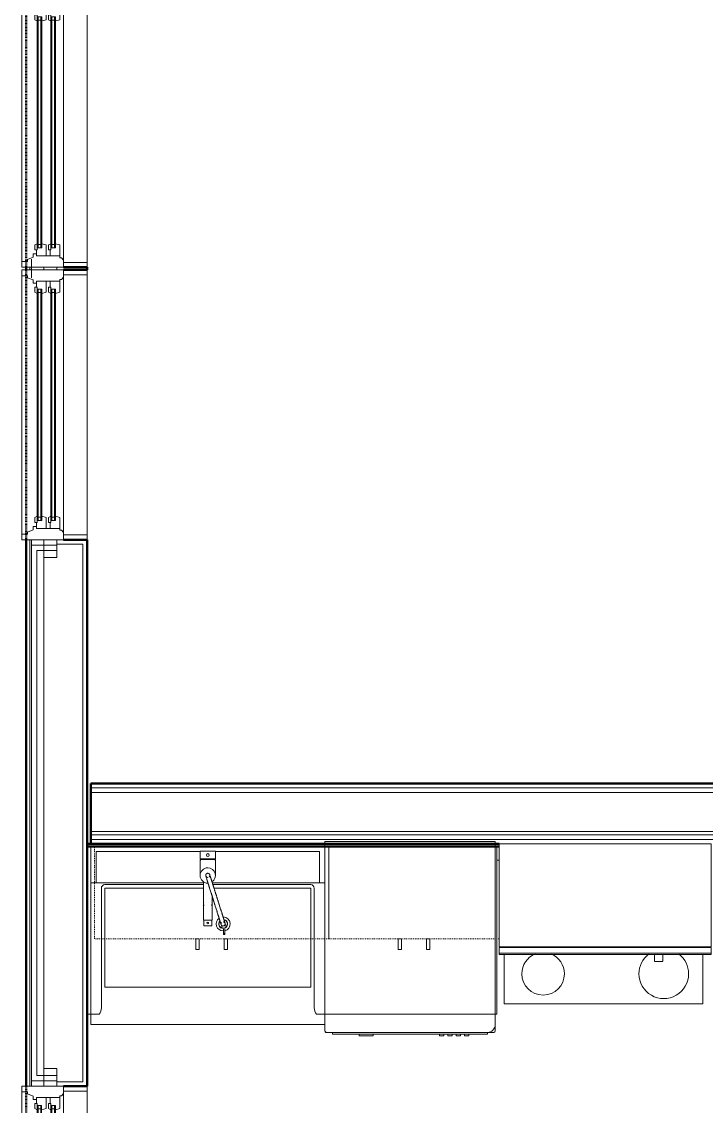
# Model space of a CAD drawing. Header units: inches. Extents: x -4218 to -1830, y 9756 to 12426.
# Drawn here: x -3832.4 to -3736, y 10509 to 10661.8 of the extents above; entities that cross this region are included whole.
import ezdxf

# ---------------------------------------------------------------- set-up
doc = ezdxf.new("R2010")
doc.units = ezdxf.units.IN
doc.header["$MEASUREMENT"] = 0
doc.linetypes.add('Dash', pattern=[0.25, 0.125, -0.125])
doc.linetypes.add('Dash 1_16_', pattern=[0.125, 0.0625, -0.0625])
for name, color, linetype, lineweight in [('0-1', 7, 'Continuous', 5), ('0-2', 252, 'Continuous', 9), ('A-GLAZ-1', 151, 'Continuous', 9), ('A-GLAZ-2', 151, 'Continuous', 20), ('A-WALL-1', 250, 'Continuous', 50), ('A-WALL-2', 10, 'Continuous', 13), ('A-WALL-3', 253, 'Continuous', 9), ('A-WALL-5', 252, 'Continuous', 9), ('A-WALL-8', 113, 'Continuous', 9), ('A-WALL-9', 113, 'Continuous', 50), ('C-PROP-LINE-1', 91, 'Dash 1_16_', 50), ('C-TOPO-1', 253, 'Continuous', 9), ('I-WALL-1', 250, 'Continuous', 50), ('I-WALL-2', 254, 'Continuous', 9), ('I-WALL-4', 252, 'Continuous', 9), ('P-SANR-FIXT-1', 7, 'Continuous', 9), ('P-SANR-FIXT-2', 252, 'Continuous', 9), ('Q-CASE-1', 253, 'Continuous', 9), ('Q-CASE-2', 252, 'Continuous', 9), ('Q-CASE-3', 7, 'Continuous', 9), ('Q-CASE-6', 7, 'Dash', 9), ('Q-SPCQ-1', 7, 'Continuous', 9), ('Q-SPCQ-2', 253, 'Continuous', 9), ('Q-SPCQ-3', 252, 'Continuous', 9), ('S-FNDN-5', 32, 'Continuous', 9)]:
    doc.layers.add(name, color=color, linetype=linetype, lineweight=lineweight)

# ---------------------------------------------------------------- blocks, each defined once
blk = doc.blocks.new('Stainless Steel Farmhous Kitchen Sink - Stainless Steel Farmhous Kitchen Sink-2552578-BACKGROUND - 1ST FLOOR')
at = {"layer": 'P-SANR-FIXT-1'}
for p, q in [((-33, 22.2), (-33, 20.75)), ((0, 22.2), (-33, 22.2)), ((0, 20.75), (0, 22.2)), ((-31, 3), (-31, 16.96)), ((-31, 16.96), (-2, 16.96)), ((-2, 16.96), (-2, 3)), ((-17.36, 3), (-31, 3)), ((-2, 3), (-15.92, 3))]:
    blk.add_line(p, q, dxfattribs=at)
at = {"layer": 'P-SANR-FIXT-2'}
for p, q in [((-33, 20.75), (-33, 2.25)), ((0, 2.25), (0, 20.75)), ((-33, 2.25), (-17.12, 2.25)), ((-15.91, 2.25), (0, 2.25))]:
    blk.add_line(p, q, dxfattribs=at)
blk = doc.blocks.new('Range - 24_ x 30_-V1-BACKGROUND - 1ST FLOOR')
at = {"layer": 'Q-SPCQ-1'}
blk.add_line((29.7, -22), (30, -22), dxfattribs=at)
for centre, radius, start, end in [((6.5, -6), 3.5, 360, 180), ((23.5, -6), 3, 0, 180), ((6.5, -6), 3.5, 180, 232.0666), ((6.5, -6), 3.5, 307.9334, 0), ((23.5, -6), 3, 180, 247.899), ((23.5, -6), 3, 292.1462, 0)]:
    blk.add_arc(centre, radius, start, end, dxfattribs=at)
blk = doc.blocks.new('Dishwasher_15404 - 34_ counter-V2-BACKGROUND - 1ST FLOOR')
at = {"layer": 'Q-SPCQ-1'}
for p, q in [((25.8, 24), (24.3, 24)), ((26.68, 24), (25.8, 24)), ((26.87, 22.93), (26.87, 23.8)), ((26.87, 0.2), (26.87, 22.93)), ((26.87, 22.91), (27.12, 22.91)), ((27.12, 22.91), (27.12, 1.09)), ((27.37, 20.28), (27.12, 20.28)), ((27.37, 20.28), (27.37, 19.69)), ((27.12, 19.69), (27.37, 19.69)), ((27.37, 19.1), (27.12, 19.1)), ((27.12, 18.51), (27.37, 18.51)), ((27.37, 19.1), (27.37, 18.51)), ((27.37, 17.92), (27.12, 17.92)), ((27.12, 17.33), (27.37, 17.33)), ((27.37, 17.92), (27.37, 17.33)), ((27.37, 16.74), (27.12, 16.74)), ((27.12, 16.15), (27.37, 16.15)), ((27.37, 16.74), (27.37, 16.15)), ((27.37, 6.79), (27.12, 6.79)), ((27.37, 6.79), (27.37, 5.81)), ((27.12, 4.82), (27.37, 4.82)), ((27.37, 5.81), (27.37, 4.82)), ((26.87, 1.09), (27.12, 1.09)), ((25.77, 0), (26.68, 0))]:
    blk.add_line(p, q, dxfattribs=at)
for centre, radius, start, end in [((25.8, 22.93), 1.07, 360, 90), ((26.68, 23.8), 0.197, 0, 90), ((26.68, 0.2), 0.197, 270, 360), ((26.68, 0.2), 0.197, 270, 345)]:
    blk.add_arc(centre, radius, start, end, dxfattribs=at)
at = {"layer": 'Q-SPCQ-2'}
for p, q in [((0.68, 24), (0.31, 24)), ((0.31, 0), (0.69, 0))]:
    blk.add_line(p, q, dxfattribs=at)
at = {"layer": 'Q-SPCQ-3'}
for p, q in [((0, 24), (0, 0)), ((0.31, 24), (0, 24)), ((24.3, 24), (0.69, 24)), ((0, 0), (0.31, 0)), ((0.69, 0), (5.65, 0)), ((5.69, 0), (5.81, 0))]:
    blk.add_line(p, q, dxfattribs=at)
blk = doc.blocks.new('300 Series Wall Hung Cabinet_302 - 24_ X 36_-2573645-BACKGROUND - 1ST FLOOR')
at = {"layer": 'Q-CASE-3'}
for p, q in [((-1.76, 14.69), (-2.25, 14.69)), ((-2.25, 14.69), (-2.25, 13.19)), ((-1.76, 13.19), (-1.76, 14.69)), ((2.24, 14.69), (1.75, 14.69)), ((1.75, 14.69), (1.75, 13.19)), ((2.24, 13.19), (2.24, 14.69)), ((-1.76, 13.19), (-2.25, 13.19)), ((2.24, 13.19), (1.75, 13.19))]:
    blk.add_line(p, q, dxfattribs=at)
at = {"layer": 'Q-CASE-6'}
for p, q in [((-12, 0.19), (-12, 13.19)), ((-12, 13.19), (12, 13.19)), ((12, 13.19), (12, 0.19)), ((12, 0.19), (-12, 0.19))]:
    blk.add_line(p, q, dxfattribs=at)
blk = doc.blocks.new('Vanity Cabinet-Double Door - 33_-V20-BACKGROUND - 1ST FLOOR')
at = {"layer": 'Q-CASE-1'}
for p, q in [((-15.76, -0.06), (-15.76, 0)), ((-15.76, 0), (17.24, 0)), ((-15.76, 0), (-15.76, -0.06)), ((17.24, 0), (-15.76, 0))]:
    blk.add_line(p, q, dxfattribs=at)
at = {"layer": 'Q-CASE-2'}
for p, q in [((-15.76, -1.15), (-15.76, -0.06)), ((-15.76, -0.06), (-15.76, -1.15)), ((-15.76, -5.18), (-15.76, -1.19)), ((-15.76, -1.19), (-15.76, -5.18)), ((-15.01, -0.75), (-15.01, -5.18)), ((-0.34, -0.75), (-15.01, -0.75)), ((16.49, -0.75), (1.82, -0.75)), ((16.49, -5.18), (16.49, -0.75))]:
    blk.add_line(p, q, dxfattribs=at)
blk = doc.blocks.new('300 Series Wall Hung Cabinet_302 - 33_ X 21_-2750985-BACKGROUND - 1ST FLOOR')
at = {"layer": 'Q-CASE-3'}
for p, q in [((-1.76, 14.69), (-2.25, 14.69)), ((-2.25, 14.69), (-2.25, 13.19)), ((-1.76, 13.19), (-1.76, 14.69)), ((2.24, 14.69), (1.75, 14.69)), ((1.75, 14.69), (1.75, 13.19)), ((2.24, 13.19), (2.24, 14.69)), ((-1.76, 13.19), (-2.25, 13.19)), ((2.24, 13.19), (1.75, 13.19))]:
    blk.add_line(p, q, dxfattribs=at)
at = {"layer": 'Q-CASE-6'}
for p, q in [((-16.5, 0.19), (-16.5, 13.19)), ((-16.5, 13.19), (16.5, 13.19)), ((16.5, 13.19), (16.5, 0.19)), ((16.5, 0.19), (-16.5, 0.19))]:
    blk.add_line(p, q, dxfattribs=at)
blk = doc.blocks.new('30quot_MicrowaveVent_11166 - 70cm miele oven-2322118-BACKGROUND - 1ST FLOOR')
at = {"layer": 'Q-CASE-3'}
for p, q in [((-14.2, -14.49), (-14.2, 0)), ((15.68, 0), (-14.2, 0)), ((15.68, 0), (15.68, -14.49)), ((15.68, -14.49), (-14.2, -14.49)), ((-14.2, -14.61), (15.68, -14.61)), ((-14.2, -15.39), (-14.2, -14.61)), ((15.68, -14.61), (15.68, -15.39)), ((-14.2, -15.6), (-14.2, -15.39)), ((-14.2, -15.39), (15.68, -15.39)), ((-14.2, -15.6), (15.68, -15.6)), ((7.69, -16.55), (7.69, -15.63)), ((7.69, -16.6), (8.88, -16.6)), ((8.88, -15.63), (8.88, -16.55)), ((15.68, -15.39), (15.68, -15.6))]:
    blk.add_line(p, q, dxfattribs=at)
blk = doc.blocks.new('kitchen_faucet_14143 - kitchen_faucet_14143-V24-BACKGROUND - 1ST FLOOR')
at = {"layer": 'P-SANR-FIXT-1'}
for p, q in [((-6.3, 0.57), (-7.09, 0.57)), ((-7.09, -0.57), (-7.09, 0.57)), ((-0.9, 0.59), (-6.3, 0.59)), ((-6.3, 0.57), (-6.3, 0.59)), ((-6.3, 0.42), (-6.3, 0.5)), ((-6.3, 0.3), (-6.3, 0.4)), ((-6.3, 0.29), (-6.3, 0.15)), ((-6.3, 0.15), (-6.3, 0.29)), ((-6.3, 0.15), (-6.3, -0.15)), ((-6.3, -0.15), (-6.3, 0.15)), ((-3.97, 0.59), (-4.89, 0.59)), ((2.26, 1.08), (0, 1.08)), ((2.34, 1.02), (2.1, 1.02)), ((2.26, 1.08), (2.26, -1.08)), ((3.44, 1.08), (2.34, 1.08)), ((2.34, -1.08), (2.34, 1.08)), ((3.44, 1.08), (3.44, -1.08)), ((-7.09, -0.57), (-6.3, -0.57)), ((-6.3, -0.15), (-6.3, -0.29)), ((-6.3, -0.29), (-6.3, -0.15)), ((-6.3, -0.4), (-6.3, -0.3)), ((-6.3, -0.5), (-6.3, -0.42)), ((-6.3, -0.59), (-6.3, -0.51)), ((-6.3, -0.59), (-2.83, -0.59)), ((-4.89, -0.59), (-3.97, -0.59)), ((-0.94, -0.59), (-0.9, -0.59)), ((0, -1.08), (2.26, -1.08)), ((2.1, -1.02), (2.34, -1.02)), ((2.34, -1.08), (3.44, -1.08)), ((-7.58, -2.2), (-8.24, -2.2)), ((-8.24, -2.4), (-7.58, -2.4)), ((-7.41, -2.04), (-6.99, -1.91)), ((-6.81, -2.46), (-7.23, -2.59))]:
    blk.add_line(p, q, dxfattribs=at)
at = {"layer": 'P-SANR-FIXT-1', "flags": 128}
for points in [[(-0.06, 0.29), (-0.07, 0.29), (-0.07, 0.29), (-0.07, 0.29), (-0.07, 0.29), (-0.07, 0.29), (-0.08, 0.28), (-0.08, 0.28), (-0.09, 0.28), (-0.1, 0.28), (-0.1, 0.28), (-0.11, 0.27), (-0.26, 0.23), (-0.28, 0.22), (-0.3, 0.22), (-0.46, 0.16), (-0.49, 0.16), (-0.51, 0.15), (-0.54, 0.14), (-0.57, 0.13), (-0.6, 0.12), (-0.63, 0.11), (-0.66, 0.1), (-0.69, 0.09), (-0.72, 0.08), (-0.75, 0.07), (-0.78, 0.06), (-0.82, 0.05), (-0.85, 0.04), (-0.89, 0.03), (-0.92, 0.02), (-0.96, 0.01), (-1, 0), (-1.04, -0.02), (-1.07, -0.03), (-1.11, -0.04), (-1.15, -0.05), (-1.2, -0.07), (-1.24, -0.08), (-1.28, -0.09), (-1.32, -0.11), (-1.37, -0.12), (-1.41, -0.14), (-1.46, -0.15), (-1.5, -0.16), (-1.55, -0.18), (-1.6, -0.19), (-1.65, -0.21), (-1.69, -0.23), (-1.74, -0.24), (-1.79, -0.26), (-2.49, -0.48), (-2.55, -0.5), (-2.61, -0.51), (-2.67, -0.53), (-2.72, -0.55), (-2.78, -0.57), (-2.84, -0.59), (-2.9, -0.61), (-2.96, -0.62), (-3.02, -0.64), (-3.08, -0.66), (-3.14, -0.68), (-3.19, -0.7), (-3.25, -0.72), (-3.31, -0.74), (-3.37, -0.76), (-3.43, -0.77), (-3.49, -0.79), (-3.55, -0.81), (-3.61, -0.83), (-3.67, -0.85), (-3.73, -0.87), (-3.79, -0.89), (-3.85, -0.91), (-3.91, -0.92), (-3.97, -0.94), (-4.03, -0.96), (-4.09, -0.98), (-4.15, -1), (-4.21, -1.02), (-4.26, -1.04), (-4.32, -1.05), (-4.94, -1.25), (-4.99, -1.27), (-5.04, -1.28), (-5.09, -1.3), (-5.15, -1.31), (-5.2, -1.33), (-5.44, -1.41), (-5.48, -1.42), (-5.53, -1.43), (-5.57, -1.45), (-5.62, -1.46), (-5.66, -1.48), (-5.7, -1.49), (-5.75, -1.5), (-5.79, -1.52), (-5.83, -1.53), (-5.87, -1.54), (-5.91, -1.56), (-5.95, -1.57), (-5.99, -1.58), (-6.02, -1.59), (-6.06, -1.6), (-6.1, -1.61), (-6.13, -1.63), (-6.17, -1.64), (-6.2, -1.65), (-6.23, -1.66), (-6.26, -1.67), (-6.3, -1.68), (-6.33, -1.69), (-6.36, -1.7), (-6.38, -1.71), (-6.41, -1.71), (-6.44, -1.72), (-6.47, -1.73), (-6.49, -1.74), (-6.52, -1.75), (-6.54, -1.76), (-6.57, -1.76), (-6.59, -1.77), (-6.61, -1.78), (-6.63, -1.78), (-6.65, -1.79), (-6.67, -1.8), (-6.69, -1.8), (-6.71, -1.81), (-6.73, -1.81), (-6.74, -1.82), (-6.76, -1.82), (-6.77, -1.83), (-6.79, -1.83), (-6.8, -1.84), (-6.81, -1.84), (-6.83, -1.84), (-6.84, -1.85), (-6.85, -1.85), (-6.86, -1.85), (-6.87, -1.86), (-6.87, -1.86), (-6.88, -1.86), (-6.89, -1.86), (-6.89, -1.87), (-6.9, -1.87), (-6.9, -1.87), (-6.9, -1.87), (-6.91, -1.87), (-6.91, -1.87), (-6.91, -1.87)], [(0.27, 0.18), (0.21, 0.23), (0.15, 0.28), (0.08, 0.3), (0, 0.3), (-0.08, 0.28), (-0.15, 0.25), (-0.2, 0.2), (-0.24, 0.13), (-0.27, 0.06), (-0.27, 0.01)], [(-0.22, -0.16), (-0.17, -0.22), (-0.1, -0.26), (-0.03, -0.28), (0.05, -0.29), (0.13, -0.27), (0.19, -0.23), (0.25, -0.18), (0.29, -0.12), (0.31, -0.04), (0.32, 0.03), (0.3, 0.11), (0.27, 0.18)], [(0.11, -0.27), (0.11, -0.27), (0.11, -0.27), (0.11, -0.28), (0.11, -0.28), (0.1, -0.28), (0.1, -0.28), (0.09, -0.28), (0.09, -0.28), (0.08, -0.28), (0.07, -0.29), (0.06, -0.29), (-0.08, -0.34), (-0.1, -0.34), (-0.12, -0.35), (-0.14, -0.35), (-0.16, -0.36), (-0.18, -0.37), (-0.2, -0.37), (-0.23, -0.38), (-0.25, -0.39), (-0.27, -0.4), (-0.3, -0.4), (-0.32, -0.41), (-0.35, -0.42), (-0.38, -0.43), (-0.41, -0.44), (-0.44, -0.45), (-0.46, -0.46), (-0.5, -0.47), (-0.53, -0.48), (-0.56, -0.49), (-0.59, -0.5), (-0.62, -0.51), (-0.66, -0.52), (-0.69, -0.53), (-0.73, -0.54), (-0.77, -0.55), (-0.8, -0.56), (-0.84, -0.58), (-0.88, -0.59), (-0.92, -0.6), (-0.96, -0.61), (-1, -0.63), (-1.04, -0.64), (-1.08, -0.65), (-1.13, -0.67), (-1.17, -0.68), (-1.22, -0.69), (-1.26, -0.71), (-1.31, -0.72), (-1.35, -0.74), (-1.4, -0.75), (-1.45, -0.77), (-1.5, -0.78), (-1.54, -0.8), (-1.59, -0.81), (-1.64, -0.83), (-1.69, -0.84), (-1.75, -0.86), (-1.8, -0.88), (-1.85, -0.89), (-1.9, -0.91), (-1.96, -0.93), (-2.01, -0.94), (-2.06, -0.96), (-2.12, -0.98), (-2.18, -1), (-2.23, -1.01), (-2.29, -1.03), (-2.34, -1.05), (-2.4, -1.07), (-2.46, -1.09), (-2.52, -1.1), (-2.57, -1.12), (-2.63, -1.14), (-2.69, -1.16), (-2.75, -1.18), (-2.81, -1.2), (-2.87, -1.21), (-2.93, -1.23), (-2.99, -1.25), (-3.05, -1.27), (-3.1, -1.29), (-3.16, -1.31), (-3.22, -1.33), (-3.28, -1.35), (-3.34, -1.37), (-3.4, -1.38), (-3.46, -1.4), (-3.52, -1.42), (-3.58, -1.44), (-3.64, -1.46), (-3.7, -1.48), (-3.76, -1.5), (-3.82, -1.52), (-3.88, -1.53), (-3.94, -1.55), (-4, -1.57), (-4.05, -1.59), (-4.11, -1.61), (-4.74, -1.8), (-4.79, -1.82), (-4.84, -1.84), (-4.89, -1.85), (-4.94, -1.87), (-4.99, -1.89), (-5.22, -1.96), (-5.27, -1.97), (-5.32, -1.99), (-5.36, -2), (-5.41, -2.02), (-5.45, -2.03), (-5.49, -2.04), (-5.54, -2.06), (-5.58, -2.07), (-5.62, -2.08), (-5.66, -2.1), (-5.7, -2.11), (-5.74, -2.12), (-5.78, -2.13), (-5.82, -2.15), (-5.85, -2.16), (-5.89, -2.17), (-5.93, -2.18), (-5.96, -2.19), (-6, -2.2), (-6.03, -2.21), (-6.06, -2.22), (-6.09, -2.23), (-6.13, -2.24), (-6.16, -2.25), (-6.19, -2.26), (-6.21, -2.27), (-6.24, -2.28), (-6.27, -2.29), (-6.3, -2.3), (-6.32, -2.3), (-6.35, -2.31), (-6.37, -2.32), (-6.39, -2.33), (-6.42, -2.33), (-6.44, -2.34), (-6.46, -2.35), (-6.48, -2.35), (-6.5, -2.36), (-6.52, -2.37), (-6.54, -2.37), (-6.55, -2.38), (-6.57, -2.38), (-6.59, -2.39), (-6.6, -2.39), (-6.61, -2.4), (-6.63, -2.4), (-6.64, -2.41), (-6.65, -2.41), (-6.66, -2.41), (-6.67, -2.42), (-6.68, -2.42), (-6.69, -2.42), (-6.7, -2.42), (-6.7, -2.43), (-6.71, -2.43), (-6.72, -2.43), (-6.72, -2.43), (-6.72, -2.43), (-6.73, -2.43), (-6.73, -2.43), (-6.73, -2.43), (-6.73, -2.43)], [(-6.61, -1.94), (-6.67, -1.9), (-6.74, -1.87), (-6.82, -1.86), (-6.9, -1.87), (-6.97, -1.9), (-7.03, -1.94), (-7.08, -2), (-7.1, -2.08), (-7.11, -2.15)], [(-7.11, -2.15), (-7.1, -2.23), (-7.08, -2.3), (-7.03, -2.36), (-6.97, -2.41), (-6.9, -2.44), (-6.82, -2.45), (-6.74, -2.44), (-6.67, -2.41), (-6.61, -2.36), (-6.56, -2.3), (-6.53, -2.23), (-6.52, -2.15)]]:
    blk.add_lwpolyline(points, dxfattribs=at)
at = {"layer": 'P-SANR-FIXT-1'}
for centre, radius, start, end in [((-6.69, 0), 0.118, 0, 180), ((0, 0), 1.08, 360, 180), ((2.88, 0), 0.197, 0, 180), ((-6.83, -2.16), 0.984, 34.6289, 180), ((-6.69, 0), 0.118, 180, 360), ((0, 0), 1.08, 180, 182.3811), ((0, 0), 1.08, 212.5288, 360), ((2.88, 0), 0.197, 180, 0), ((-6.83, -2.16), 0.984, 180, 183.6246), ((-6.83, -2.16), 0.984, 192.7984, 360), ((-6.83, -2.16), 0.63, 45, 180), ((-6.83, -2.16), 0.63, 180, 349.6916), ((-6.83, -2.16), 0.591, 168.6397, 180), ((-6.83, -2.16), 0.591, 180, 227.1165), ((-6.83, -2.16), 0.591, 47.2269, 168.6397), ((-6.83, -2.16), 0.591, 227.1165, 345.2352)]:
    blk.add_arc(centre, radius, start, end, dxfattribs=at)
for centre, major_axis, ratio, start_param, end_param in [((-3.97, 0), (0, 0.591), 0.906308, 6.021386, 6.806784), ((-3.97, 0), (0, 0.591), 0.906308, 2.617994, 3.403392), ((-8.24, -2.3), (0, 0.0984), 0.984808, 4.712389, 7.853982), ((-8.24, -2.3), (0, 0.0984), 0.984808, 1.570796, 4.712389)]:
    blk.add_ellipse(centre, major_axis=major_axis, ratio=ratio, start_param=start_param, end_param=end_param, dxfattribs=at)
blk = doc.blocks.new('CTR - 1st Phase - Unit Layouts_rvt-1-BACKGROUND - 1ST FLOOR')
at = {"layer": 'A-WALL-1'}
for p, q in [((-3765.18, 10545.94), (-3823.2, 10545.94)), ((-3823.2, 10545.94), (-3823.2, 10545.56)), ((-3823.2, 10545.56), (-3765.18, 10545.56))]:
    blk.add_line(p, q, dxfattribs=at)
at = {"layer": 'A-WALL-3'}
for p, q in [((-3823.2, 10545.56), (-3823.2, 10545.94)), ((-3765.18, 10545.94), (-3822.72, 10545.94))]:
    blk.add_line(p, q, dxfattribs=at)
at = {"layer": 'A-WALL-5'}
for p, q in [((-3822.72, 10545.94), (-3823.2, 10545.94)), ((-3823.2, 10545.56), (-3765.18, 10545.56))]:
    blk.add_line(p, q, dxfattribs=at)
at = {"layer": 'A-WALL-8'}
for p, q in [((-3823.2, 10545.94), (-3823.2, 10545.56)), ((-3822.72, 10545.94), (-3823.2, 10545.94)), ((-3823.2, 10545.94), (-3822.72, 10545.94)), ((-3823.2, 10545.56), (-3823.2, 10545.94)), ((-3823.2, 10545.56), (-3823.2, 10521.94)), ((-3823.2, 10521.94), (-3823.2, 10545.56)), ((-3765.18, 10545.94), (-3822.72, 10545.94)), ((-3822.72, 10545.94), (-3765.18, 10545.94)), ((-3765.47, 10545.56), (-3765.47, 10545.63)), ((-3765.47, 10545.63), (-3765.18, 10545.63)), ((-3765.18, 10545.63), (-3765.47, 10545.63)), ((-3765.47, 10545.56), (-3765.47, 10545.63)), ((-3765.47, 10521.94), (-3765.47, 10545.56)), ((-3765.47, 10521.94), (-3765.47, 10545.56)), ((-3821.22, 10522.84), (-3821.22, 10539.69)), ((-3821.22, 10539.69), (-3821.22, 10522.84)), ((-3820.72, 10540.19), (-3806.81, 10540.19)), ((-3806.81, 10540.19), (-3820.72, 10540.19)), ((-3805.52, 10540.19), (-3791.72, 10540.19)), ((-3791.72, 10540.19), (-3805.52, 10540.19)), ((-3791.22, 10539.69), (-3791.22, 10522.84)), ((-3791.22, 10522.84), (-3791.22, 10539.69)), ((-3764.47, 10531.33), (-3764.47, 10531.45)), ((-3764.47, 10531.45), (-3764.47, 10531.33)), ((-3736.47, 10531.45), (-3736.47, 10531.33)), ((-3736.47, 10531.33), (-3736.47, 10531.45)), ((-3764.47, 10523.38), (-3764.47, 10530.34)), ((-3764.47, 10530.34), (-3764.47, 10523.38)), ((-3736.47, 10530.34), (-3736.47, 10523.38)), ((-3736.47, 10523.38), (-3736.47, 10530.34)), ((-3736.47, 10523.38), (-3764.47, 10523.38)), ((-3764.47, 10523.38), (-3736.47, 10523.38)), ((-3823.2, 10521.94), (-3821.53, 10521.94)), ((-3821.53, 10521.94), (-3823.2, 10521.94)), ((-3790.92, 10521.94), (-3765.47, 10521.94)), ((-3765.47, 10521.94), (-3790.92, 10521.94))]:
    blk.add_line(p, q, dxfattribs=at)
for centre, radius, start, end in [((-3820.72, 10539.69), 0.5, 90, 180), ((-3820.72, 10539.69), 0.5, 90, 180), ((-3791.72, 10539.69), 0.5, 0, 90), ((-3791.72, 10539.69), 0.5, 0, 90), ((-3822.72, 10522.84), 1.5, 323.0445, 0), ((-3822.72, 10522.84), 1.5, 323.0445, 0), ((-3789.72, 10522.84), 1.5, 180, 216.9555), ((-3789.72, 10522.84), 1.5, 180, 216.9555)]:
    blk.add_arc(centre, radius, start, end, dxfattribs=at)
at = {"layer": '0-2'}
for name, p in [('Vanity Cabinet-Double Door - 33_-V20-BACKGROUND - 1ST FLOOR', (-3806.96, 10545.63)), ('30quot_MicrowaveVent_11166 - 70cm miele oven-2322118-BACKGROUND - 1ST FLOOR', (-3750.97, 10545.94))]:
    blk.add_blockref(name, p, dxfattribs=at)
for name, p, rotation in [('300 Series Wall Hung Cabinet_302 - 33_ X 21_-2750985-BACKGROUND - 1ST FLOOR', (-3805.68, 10545.75), 180), ('kitchen_faucet_14143 - kitchen_faucet_14143-V24-BACKGROUND - 1ST FLOOR', (-3806.22, 10541.48), 90.000000000022), ('Dishwasher_15404 - 34_ counter-V2-BACKGROUND - 1ST FLOOR', (-3789.72, 10546.25), 270.0000000000175), ('300 Series Wall Hung Cabinet_302 - 24_ X 36_-2573645-BACKGROUND - 1ST FLOOR', (-3777.18, 10545.75), 180), ('Range - 24_ x 30_-V1-BACKGROUND - 1ST FLOOR', (-3735.47, 10521.63), 180), ('Stainless Steel Farmhous Kitchen Sink - Stainless Steel Farmhous Kitchen Sink-2552578-BACKGROUND - 1ST FLOOR', (-3822.72, 10542.69), 180)]:
    blk.add_blockref(name, p, dxfattribs=dict(at, rotation=rotation))
blk = doc.blocks.new('CTR  - Topography_rvt-1-BACKGROUND - 1ST FLOOR')
at = {"layer": 'C-TOPO-1'}
for p, q in [((-3831.32, 10627.13), (-3831.32, 10626.8)), ((-3831.32, 10588.78), (-3831.32, 10511.79))]:
    blk.add_line(p, q, dxfattribs=at)
blk = doc.blocks.new('CTR - 1st Phase - Common Walls_rvt-1-BACKGROUND - 1ST FLOOR')
at = {"layer": 'A-WALL-2'}
for p, q in [((-3569.56, 10553.81), (-3822.72, 10553.81)), ((-3487.3, 10553.19), (-3822.72, 10553.19)), ((-3487.3, 10547.69), (-3822.72, 10547.69)), ((-3487.3, 10547.19), (-3822.72, 10547.19)), ((-3487.3, 10546.56), (-3822.72, 10546.56))]:
    blk.add_line(p, q, dxfattribs=at)
at = {"layer": 'I-WALL-1'}
for p, q in [((-3569.56, 10554.44), (-3822.72, 10554.44)), ((-3822.72, 10554.44), (-3822.72, 10545.94)), ((-3822.72, 10545.94), (-3765.18, 10545.94))]:
    blk.add_line(p, q, dxfattribs=at)
at = {"layer": 'I-WALL-2'}
for p, q in [((-3822.72, 10545.94), (-3789.72, 10545.94)), ((-3765.72, 10545.94), (-3765.18, 10545.94))]:
    blk.add_line(p, q, dxfattribs=at)
at = {"layer": 'I-WALL-4'}
for p in [(-3822.72, 10545.94), (-3624.17, 10554.44)]:
    blk.add_line(p, (-3822.72, 10554.44), dxfattribs=at)
blk = doc.blocks.new('Window-Double_Hung-Andersen-400_Series-Tilt_Wash - DOUBLE HUNG - COTTAGE - 1ST FLOOR-2889518-BACKGROUND - 1ST FLOOR')
at = {"layer": 'A-GLAZ-1'}
for p, q in [((-16.29, 2.62), (-15.7, 2.62)), ((-16.29, 2.25), (-15.7, 2.25)), ((-15.82, 2.62), (-15.82, 2.25)), ((-15.7, 2.75), (15.7, 2.75)), ((-15.7, 2.62), (15.7, 2.62)), ((-15.7, 2.25), (15.7, 2.25)), ((-15.7, 2.12), (15.7, 2.12)), ((16.29, 2.62), (15.7, 2.62)), ((16.29, 2.25), (15.7, 2.25)), ((15.82, 2.62), (15.82, 2.25)), ((-16.29, 0.69), (-15.7, 0.69)), ((-16.29, 0.31), (-15.7, 0.31)), ((-15.82, 0.69), (-15.82, 0.31)), ((-15.7, 0.81), (15.7, 0.81)), ((-15.7, 0.69), (15.7, 0.69)), ((-15.7, 0.31), (15.7, 0.31)), ((-15.7, 0.19), (15.7, 0.19)), ((16.29, 0.69), (15.7, 0.69)), ((16.29, 0.31), (15.7, 0.31)), ((15.82, 0.69), (15.82, 0.31)), ((18.95, -0.94), (-18.95, -0.94)), ((-18.95, -0.94), (-18.95, -4.31)), ((-18.32, -0.94), (-18.32, -4.31)), ((18.32, -0.94), (18.32, -4.31)), ((18.95, -4.31), (18.95, -0.94)), ((-18.95, -4.31), (18.95, -4.31))]:
    blk.add_line(p, q, dxfattribs=at)
at = {"layer": 'A-GLAZ-2'}
for p, q in [((19.01, 4.94), (-19.01, 4.94)), ((-19.01, 4.94), (-19.01, -0.94)), ((-18.2, 4.94), (-18.2, 4.12)), ((18.2, 4.94), (18.2, 4.12)), ((19.01, -0.94), (19.01, 4.94)), ((-19.01, 3.56), (-20.51, 3.56)), ((-18.2, 4.12), (-17.92, 4.12)), ((-17.92, 4.12), (-17.61, 3.31)), ((-17.61, 3.31), (-17.14, 3.31)), ((-17.14, 3.31), (-17.14, 2.87)), ((-15.86, 3.09), (-16.57, 3.09)), ((-16.57, 2.75), (-16.57, 3.09)), ((-15.86, 3.09), (-15.7, 2.75)), ((15.86, 3.09), (15.7, 2.75)), ((15.86, 3.09), (16.57, 3.09)), ((16.57, 2.75), (16.57, 3.09)), ((17.14, 3.31), (17.14, 2.87)), ((17.61, 3.31), (17.14, 3.31)), ((17.92, 4.12), (17.61, 3.31)), ((18.2, 4.12), (17.92, 4.12)), ((19.01, 3.56), (20.51, 3.56)), ((-17.42, 2.87), (-16.57, 2.87)), ((-17.42, 2.87), (-17.42, -0.44)), ((-15.7, 2.75), (-16.57, 2.75)), ((-16.29, 2.75), (-16.29, 2.12)), ((-15.7, 2.12), (-16.29, 2.12)), ((-15.86, 1.5), (-15.7, 2.12)), ((15.7, 2.75), (16.57, 2.75)), ((15.7, 2.12), (16.29, 2.12)), ((15.86, 1.5), (15.7, 2.12)), ((16.29, 2.75), (16.29, 2.12)), ((17.42, 2.87), (16.57, 2.87)), ((17.42, 2.87), (17.42, -0.44)), ((-17.42, 1.5), (-15.86, 1.5)), ((-17.42, 0.94), (-16.57, 0.94)), ((-15.86, 1.16), (-16.57, 1.16)), ((-16.57, 0.81), (-16.57, 1.16)), ((-15.7, 0.81), (-16.57, 0.81)), ((-16.29, 0.81), (-16.29, 0.19)), ((-15.7, 0.19), (-16.29, 0.19)), ((-15.86, 1.16), (-15.7, 0.81)), ((-15.86, -0.44), (-15.7, 0.19)), ((15.86, 1.16), (15.7, 0.81)), ((15.7, 0.81), (16.57, 0.81)), ((15.7, 0.19), (16.29, 0.19)), ((15.86, -0.44), (15.7, 0.19)), ((17.42, 1.5), (15.86, 1.5)), ((15.86, 1.16), (16.57, 1.16)), ((16.29, 0.81), (16.29, 0.19)), ((16.57, 0.81), (16.57, 1.16)), ((17.42, 0.94), (16.57, 0.94)), ((-19.01, -0.94), (19.01, -0.94)), ((-17.67, -0.66), (-18, -0.94)), ((-17.67, -0.66), (-17.67, -0.44)), ((-17.67, -0.44), (-15.86, -0.44)), ((17.67, -0.44), (15.86, -0.44)), ((17.67, -0.66), (17.67, -0.44)), ((17.67, -0.66), (18, -0.94))]:
    blk.add_line(p, q, dxfattribs=at)
blk = doc.blocks.new('Basic Wall _ EXT - C8AØF - _10_ CONCRETE _ 2_ EPS INSUL_ - ___-2578961-BACKGROUND - 1ST FLOOR')
at = {"layer": 'S-FNDN-5'}
for p, q in [((-3831.32, 10627.13), (-3831.32, 10626.8)), ((-3831.32, 10626.8), (-3831.32, 10627.13)), ((-3831.32, 10588.78), (-3831.32, 10511.79)), ((-3831.32, 10511.79), (-3831.32, 10588.78))]:
    blk.add_line(p, q, dxfattribs=at)
blk = doc.blocks.new('Window-Double_Hung-Andersen-400_Series-Tilt_Wash - DOUBLE HUNG - COTTAGE - 1ST FLOOR-2889437-BACKGROUND - 1ST FLOOR')
at = {"layer": 'A-GLAZ-1'}
for p, q in [((-18.95, 4.31), (18.95, 4.31)), ((-18.95, 0.94), (-18.95, 4.31)), ((-18.32, 0.94), (-18.32, 4.31)), ((18.32, 0.94), (18.32, 4.31)), ((18.95, 4.31), (18.95, 0.94)), ((18.95, 0.94), (-18.95, 0.94)), ((-16.29, -0.31), (-15.7, -0.31)), ((-16.29, -0.69), (-15.7, -0.69)), ((-15.82, -0.69), (-15.82, -0.31)), ((-15.7, -0.19), (15.7, -0.19)), ((-15.7, -0.31), (15.7, -0.31)), ((-15.7, -0.69), (15.7, -0.69)), ((-15.7, -0.81), (15.7, -0.81)), ((16.29, -0.31), (15.7, -0.31)), ((16.29, -0.69), (15.7, -0.69)), ((15.82, -0.69), (15.82, -0.31)), ((-16.29, -2.25), (-15.7, -2.25)), ((-16.29, -2.63), (-15.7, -2.63)), ((-15.82, -2.63), (-15.82, -2.25)), ((-15.7, -2.13), (15.7, -2.13)), ((-15.7, -2.25), (15.7, -2.25)), ((-15.7, -2.63), (15.7, -2.63)), ((-15.7, -2.75), (15.7, -2.75)), ((16.29, -2.25), (15.7, -2.25)), ((16.29, -2.63), (15.7, -2.63)), ((15.82, -2.63), (15.82, -2.25))]:
    blk.add_line(p, q, dxfattribs=at)
at = {"layer": 'A-GLAZ-2'}
for p, q in [((-19.01, 0.94), (19.01, 0.94)), ((-19.01, -4.94), (-19.01, 0.94)), ((-17.67, 0.66), (-18, 0.94)), ((-17.67, 0.66), (-17.67, 0.44)), ((-17.67, 0.44), (-15.86, 0.44)), ((-17.42, -2.87), (-17.42, 0.44)), ((-15.86, 0.44), (-15.7, -0.19)), ((15.86, 0.44), (15.7, -0.19)), ((17.67, 0.44), (15.86, 0.44)), ((17.42, -2.87), (17.42, 0.44)), ((17.67, 0.66), (18, 0.94)), ((17.67, 0.66), (17.67, 0.44)), ((19.01, 0.94), (19.01, -4.94)), ((-17.42, -0.94), (-16.57, -0.94)), ((-17.42, -1.5), (-15.86, -1.5)), ((-16.57, -0.81), (-16.57, -1.16)), ((-15.7, -0.81), (-16.57, -0.81)), ((-15.86, -1.16), (-16.57, -1.16)), ((-16.29, -0.81), (-16.29, -0.19)), ((-15.7, -0.19), (-16.29, -0.19)), ((-15.86, -1.16), (-15.7, -0.81)), ((-15.86, -1.5), (-15.7, -2.13)), ((15.7, -0.19), (16.29, -0.19)), ((15.86, -1.16), (15.7, -0.81)), ((15.7, -0.81), (16.57, -0.81)), ((15.86, -1.5), (15.7, -2.13)), ((15.86, -1.16), (16.57, -1.16)), ((17.42, -1.5), (15.86, -1.5)), ((16.29, -0.81), (16.29, -0.19)), ((16.57, -0.81), (16.57, -1.16)), ((17.42, -0.94), (16.57, -0.94)), ((-17.42, -2.87), (-16.57, -2.87)), ((-17.14, -3.31), (-17.14, -2.87)), ((-16.57, -2.75), (-16.57, -3.09)), ((-15.7, -2.75), (-16.57, -2.75)), ((-16.29, -2.75), (-16.29, -2.13)), ((-15.7, -2.13), (-16.29, -2.13)), ((-15.86, -3.09), (-15.7, -2.75)), ((15.7, -2.13), (16.29, -2.13)), ((15.86, -3.09), (15.7, -2.75)), ((15.7, -2.75), (16.57, -2.75)), ((16.29, -2.75), (16.29, -2.13)), ((16.57, -2.75), (16.57, -3.09)), ((17.42, -2.87), (16.57, -2.87)), ((17.14, -3.31), (17.14, -2.87)), ((-19.01, -3.56), (-20.51, -3.56)), ((-18.2, -4.13), (-17.92, -4.13)), ((-18.2, -4.94), (-18.2, -4.13)), ((-17.92, -4.13), (-17.61, -3.31)), ((-17.61, -3.31), (-17.14, -3.31)), ((-15.86, -3.09), (-16.57, -3.09)), ((15.86, -3.09), (16.57, -3.09)), ((17.61, -3.31), (17.14, -3.31)), ((17.92, -4.13), (17.61, -3.31)), ((18.2, -4.13), (17.92, -4.13)), ((18.2, -4.94), (18.2, -4.13)), ((19.01, -3.56), (20.51, -3.56)), ((19.01, -4.94), (-19.01, -4.94))]:
    blk.add_line(p, q, dxfattribs=at)
blk = doc.blocks.new('Family - ___-2835903-BACKGROUND - 1ST FLOOR')
at = {"layer": 'C-PROP-LINE-1'}
blk.add_line((-3831.82, 10009.09), (-3831.82, 12089.69), dxfattribs=at)

msp = doc.modelspace()

# ---------------------------------------------------------------- linework, layer by layer
at = {"layer": 'A-WALL-8'}
for p, q in [((-3829.32, 10626.8), (-3829.32, 10627.18)), ((-3827.51, 10627.18), (-3827.51, 10626.8)), ((-3823.2, 10627.24), (-3823.2, 10627.18)), ((-3823.2, 10626.8), (-3823.2, 10626.74)), ((-3831.07, 10588.03), (-3831.07, 10512.54)), ((-3827.51, 10588.03), (-3831.07, 10588.03)), ((-3829.32, 10588.78), (-3829.32, 10511.79)), ((-3827.51, 10586.28), (-3827.51, 10588.78)), ((-3823.82, 10588.15), (-3827.51, 10588.15)), ((-3823.82, 10512.41), (-3823.82, 10588.15)), ((-3823.2, 10588.78), (-3823.2, 10588.84)), ((-3830.32, 10587.28), (-3830.32, 10513.29)), ((-3827.51, 10587.28), (-3830.32, 10587.28)), ((-3827.51, 10586.28), (-3829.32, 10586.28)), ((-3830.32, 10513.29), (-3827.51, 10513.29)), ((-3829.32, 10514.29), (-3827.51, 10514.29)), ((-3827.51, 10511.79), (-3827.51, 10514.29)), ((-3831.07, 10512.54), (-3827.51, 10512.54)), ((-3827.51, 10512.41), (-3823.82, 10512.41)), ((-3823.2, 10511.73), (-3823.2, 10511.79))]:
    msp.add_line(p, q, dxfattribs=at)
at = {"layer": 'A-WALL-9'}
for p, q in [((-3831.82, 10627.18), (-3831.82, 10626.8)), ((-3823.2, 10627.18), (-3826.57, 10627.18)), ((-3826.57, 10626.8), (-3823.2, 10626.8)), ((-3823.2, 10626.8), (-3823.2, 10627.18)), ((-3831.82, 10588.78), (-3831.82, 10511.79)), ((-3823.2, 10588.78), (-3826.57, 10588.78)), ((-3823.2, 10511.79), (-3823.2, 10588.78)), ((-3826.57, 10511.79), (-3823.2, 10511.79))]:
    msp.add_line(p, q, dxfattribs=at)
at = {"layer": 'S-FNDN-5'}
for p, q in [((-3831.32, 10627.13), (-3831.32, 10626.8)), ((-3831.32, 10588.78), (-3831.32, 10511.79))]:
    msp.add_line(p, q, dxfattribs=at)

# ---------------------------------------------------------------- block references
at = {"layer": '0-1'}
for name in ['CTR  - Topography_rvt-1-BACKGROUND - 1ST FLOOR', 'CTR - 1st Phase - Unit Layouts_rvt-1-BACKGROUND - 1ST FLOOR', 'CTR - 1st Phase - Common Walls_rvt-1-BACKGROUND - 1ST FLOOR']:
    msp.add_blockref(name, (0, 0), dxfattribs=at)
at = {"layer": 'A-GLAZ-1'}
for name, p, rotation in [('Window-Double_Hung-Andersen-400_Series-Tilt_Wash - DOUBLE HUNG - COTTAGE - 1ST FLOOR-2889518-BACKGROUND - 1ST FLOOR', (-3827.51, 10646.19), 89.99999999999885), ('Window-Double_Hung-Andersen-400_Series-Tilt_Wash - DOUBLE HUNG - COTTAGE - 1ST FLOOR-2889518-BACKGROUND - 1ST FLOOR', (-3827.51, 10607.79), 89.99999999999885), ('Window-Double_Hung-Andersen-400_Series-Tilt_Wash - DOUBLE HUNG - COTTAGE - 1ST FLOOR-2889437-BACKGROUND - 1ST FLOOR', (-3827.51, 10492.78), 269.9999999999988)]:
    msp.add_blockref(name, p, dxfattribs=dict(at, rotation=rotation))
at = {"layer": 'C-PROP-LINE-1'}
msp.add_blockref('Family - ___-2835903-BACKGROUND - 1ST FLOOR', (0, 0), dxfattribs=at)
at = {"layer": 'S-FNDN-5'}
msp.add_blockref('Basic Wall _ EXT - C8AØF - _10_ CONCRETE _ 2_ EPS INSUL_ - ___-2578961-BACKGROUND - 1ST FLOOR', (0, 0), dxfattribs=at)

doc.saveas('drawing.dxf')
